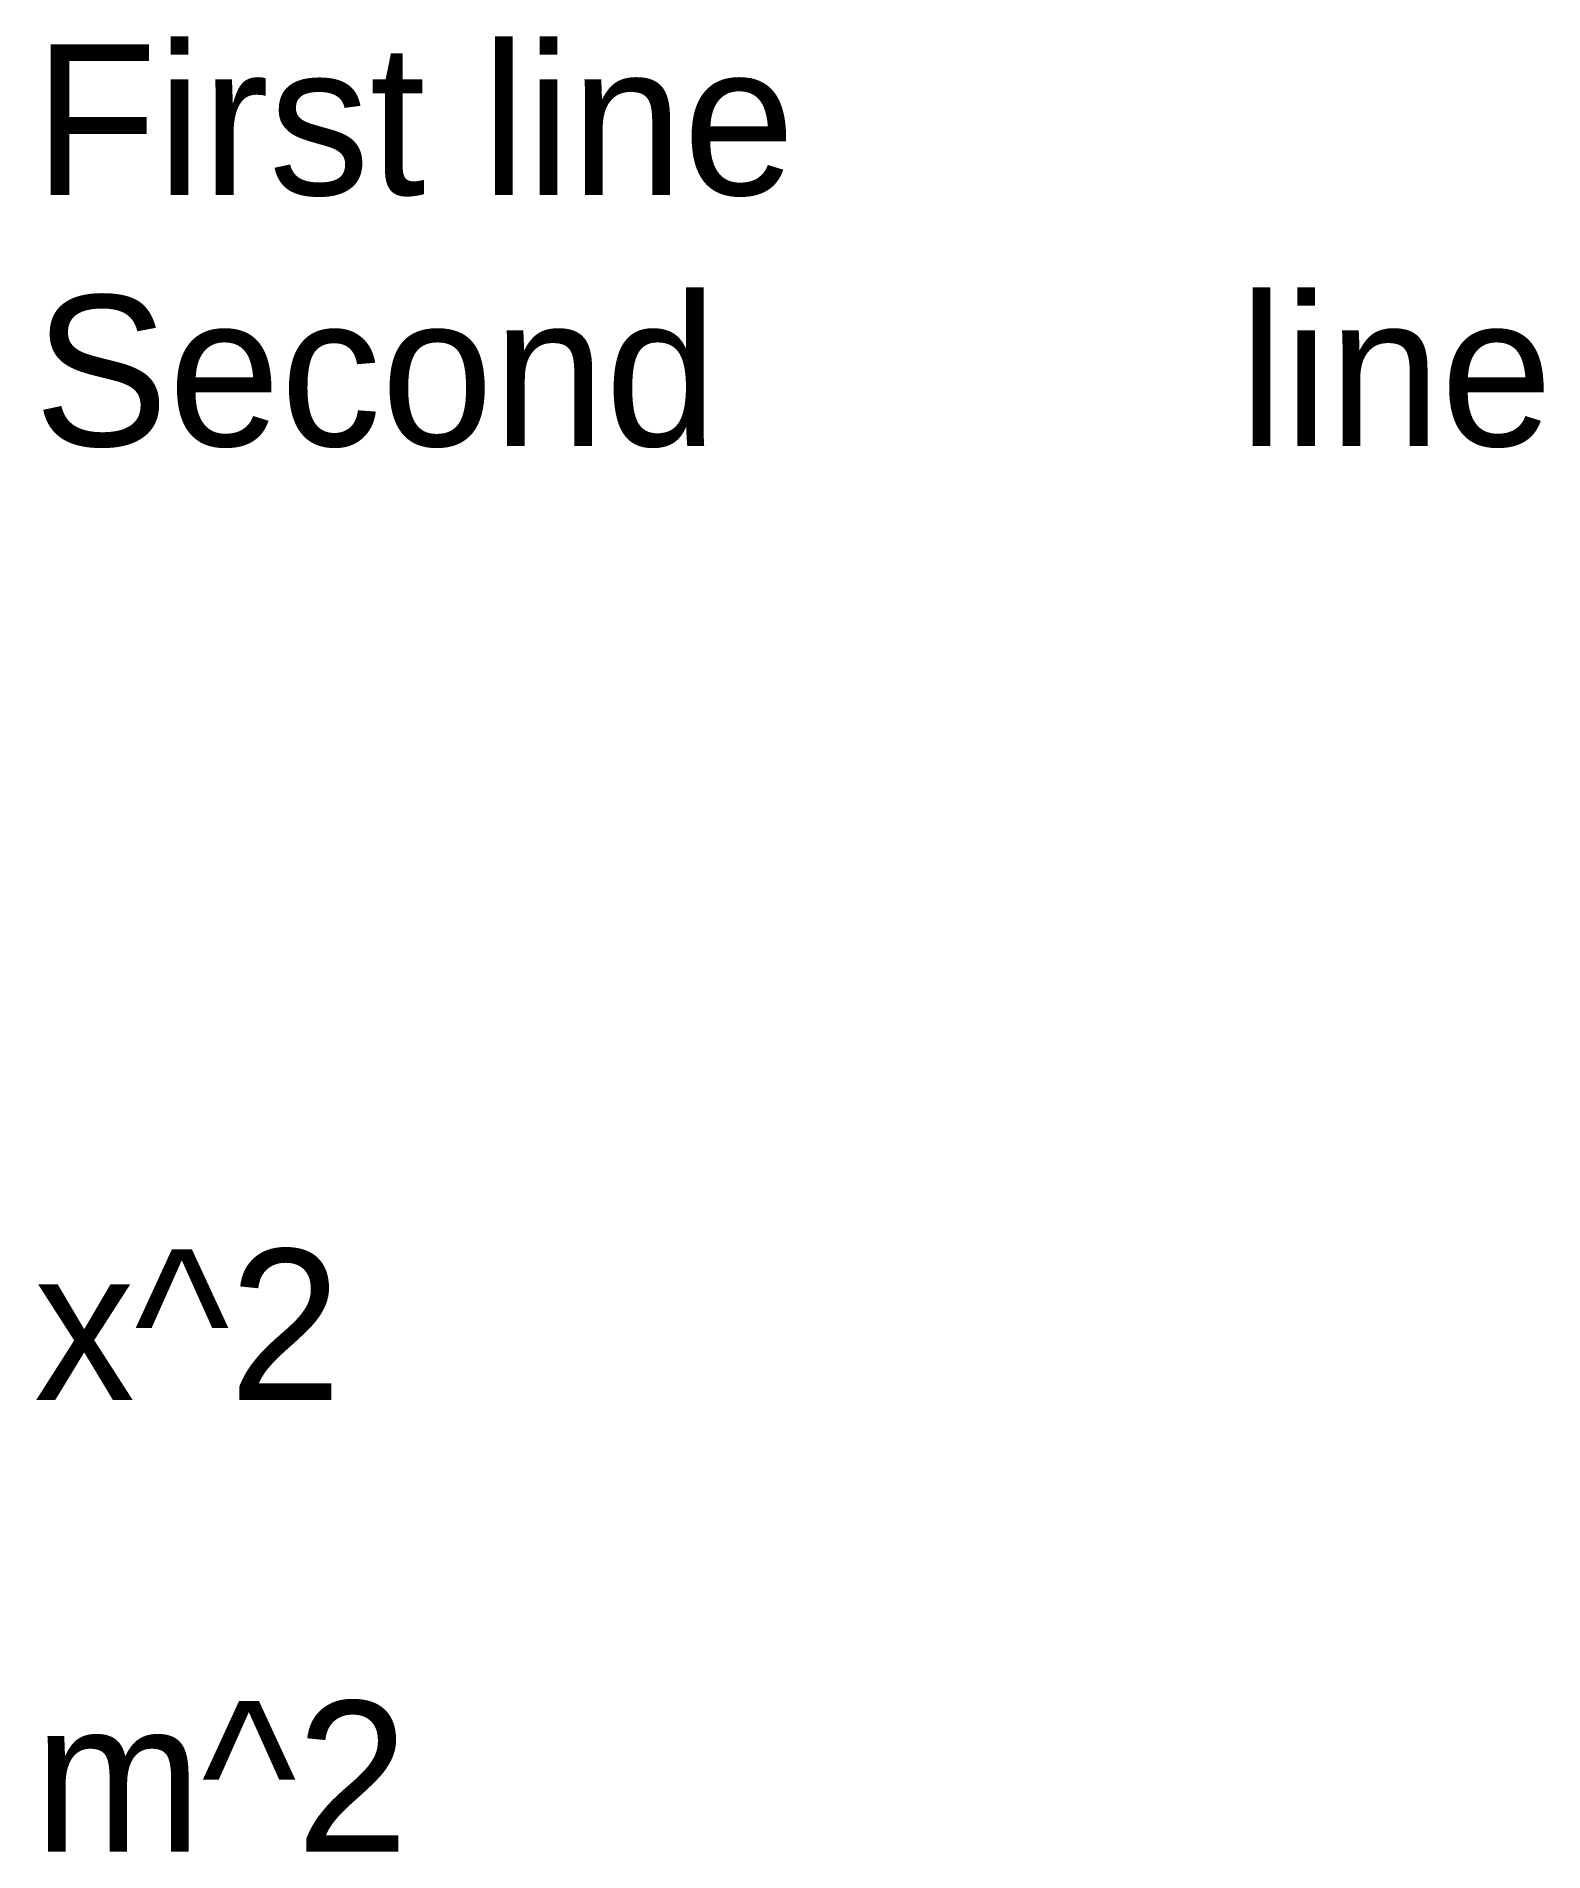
# Model space of a CAD drawing. Header units: millimetres. Extents: x 0 to 25.1, y -30 to 0.1.
import ezdxf

# ---------------------------------------------------------------- set-up
doc = ezdxf.new("R2010")
doc.units = ezdxf.units.MM

msp = doc.modelspace()

# ---------------------------------------------------------------- texts
msp.add_text('m^2', height=2.5).set_placement((0, -30))
at = {"char_height": 2.5, "attachment_point": 1}
for s, insert in [('First line\\PSecond\tline', (0, 0)), ('x^2', (0, -20))]:
    msp.add_mtext(s, dxfattribs=dict(at, insert=insert))

doc.saveas('drawing.dxf')
